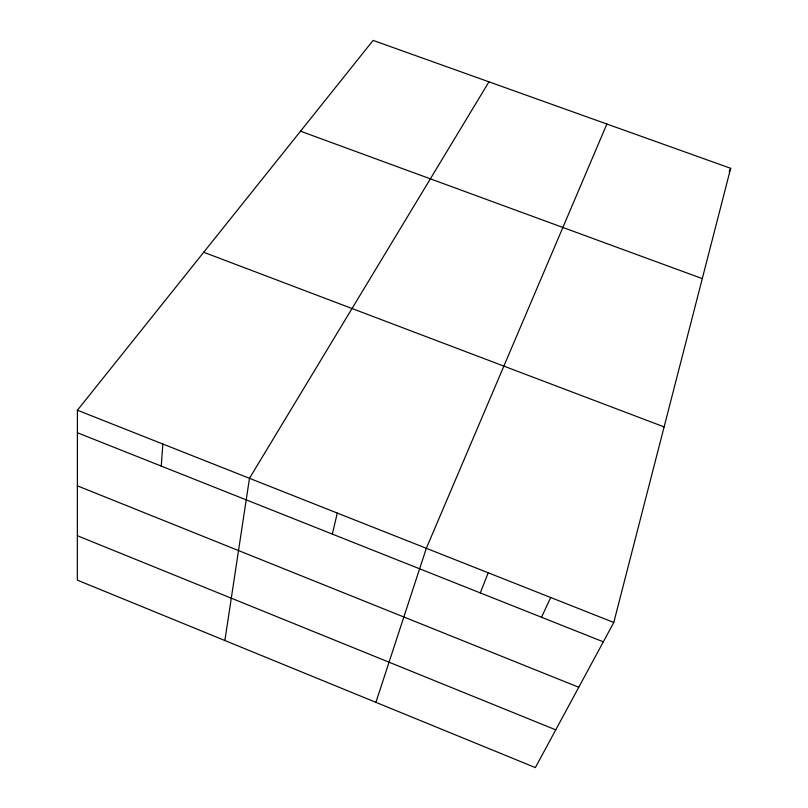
<?xml version="1.0" encoding="UTF-8"?>
<svg xmlns="http://www.w3.org/2000/svg" width="808" height="808" viewBox="0 0 808 808"><rect width="100%" height="100%" fill="white"/><g stroke="black" fill="none" stroke-linecap="round" stroke-linejoin="round"><path stroke-width="1.21" d="M77.417 410.222L77.326 580.134L535.351 767.6L613.777 622.473L730.674 168.317L373.134 40.4L77.417 410.222L613.777 622.473M161.246 466.085L162.863 444.036M224.866 640.512L249.48 478.306L488.951 81.84M332.33 534.098L337.3 513.06M375.912 702.344L426.331 548.299L606.889 124.028M480.275 592.91L488.214 572.781M729.2 171.579L730.674 168.317M541.511 617.251L550.692 597.506M300.526 131.199L702.283 278.609M203.717 252.268L664.115 426.897M77.406 432.755L603.324 641.825M77.376 485.82L578.77 687.265M77.356 535.724L555.753 729.846"/></g></svg>
